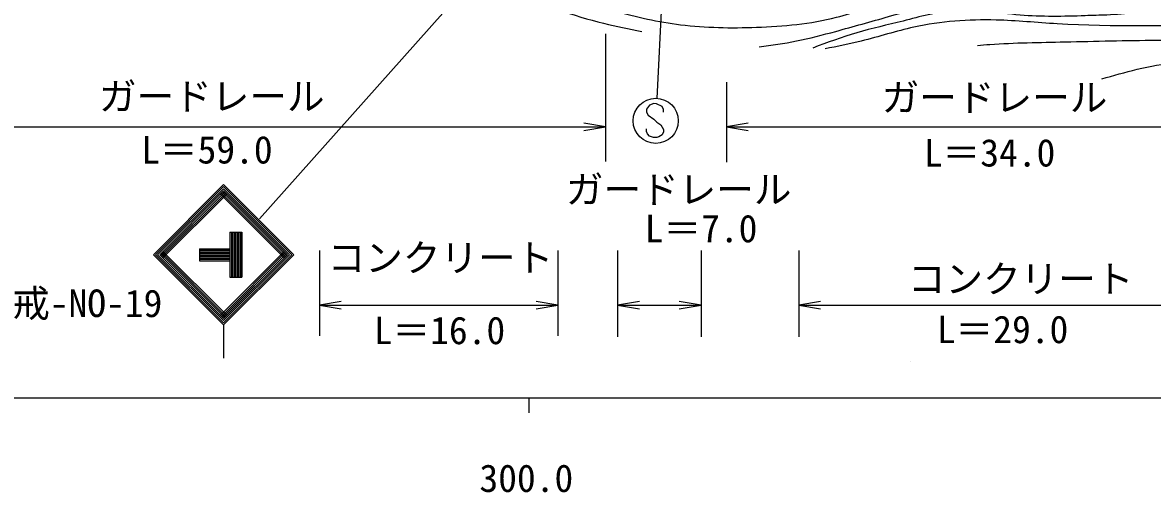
# Model space of a CAD drawing. Units: millimetres, scale not verified. Extents: x 40000 to 680000, y 20000 to 380000.
# Drawn here: x 334356 to 409466, y 198715 to 229952 of the extents above; entities that cross this region are included whole.
import ezdxf
from ezdxf.enums import TextEntityAlignment as Align

# ---------------------------------------------------------------- set-up
doc = ezdxf.new("R2010")
doc.units = ezdxf.units.MM
doc.header["$LTSCALE"] = 1000
for name, color, linetype, lineweight in [('M-BGD', 7, 'Continuous', 25), ('M-STR-STR3', 7, 'Continuous', 25), ('M-STR-STRC', 7, 'Continuous', 25), ('M-TTL-BAND', 7, 'Continuous', 25)]:
    doc.layers.add(name, color=color, linetype=linetype, lineweight=lineweight)
doc.styles.add('ＭＳ ゴシック', font='')
doc.styles.get('ＭＳ ゴシック').set_extended_font_data('MS Gothic')

# ---------------------------------------------------------------- blocks, each defined once
blk = doc.blocks.new('open_arrow')
at = {"color": 0, "linetype": 'Continuous', "lineweight": -2}
blk.add_lwpolyline([(7.5, 1.25), (0, 0), (7.5, -1.25)], dxfattribs=at)

msp = doc.modelspace()

# ---------------------------------------------------------------- linework, layer by layer
at = {"layer": 'M-BGD'}
msp.add_line((393389, 207442), (393389, 207435), dxfattribs=at)
for points, knots in [([(491793, 250350), (490093, 250291), (488393, 250232), (486700, 250350), (484824, 250480), (482958, 250827), (481089, 250941), (480172, 250996), (479254, 250995), (478321, 250978), (477028, 250953), (475705, 250895), (474519, 250461), (473371, 250040), (472351, 249266), (471382, 248468), (470091, 247405), (468890, 246298), (467617, 245257), (466366, 244232), (465045, 243271), (463668, 242414), (461242, 240906), (458638, 239722), (456064, 238465), (454327, 237617), (452604, 236736), (450786, 236103), (449691, 235721), (448562, 235429), (447427, 235180), (446241, 234919), (445048, 234705), (443847, 234516), (442658, 234328), (441460, 234164), (440304, 233851), (438824, 233451), (437413, 232805), (435985, 232227), (435071, 231857), (434149, 231515), (433217, 231194), (432465, 230935), (431706, 230689), (430929, 230529), (430201, 230380), (429457, 230306), (428714, 230271), (427324, 230207), (425935, 230282), (424543, 230308), (423693, 230324), (422841, 230321), (421996, 230234), (420908, 230122), (419834, 229871), (418748, 229754), (417321, 229601), (415874, 229680), (414430, 229717), (410652, 229816), (406888, 229632), (403135, 229865), (401784, 229949), (400434, 230087), (399075, 230123), (397244, 230172), (395398, 230036), (393613, 229644), (392432, 229384), (391279, 229012), (390106, 228721), (389312, 228524), (388510, 228364), (387707, 228204)], [0, 0, 0, 0, 1, 1, 1, 2, 2, 2, 3, 3, 3, 4, 4, 4, 5, 5, 5, 6, 6, 6, 7, 7, 7, 8, 8, 8, 9, 9, 9, 10, 10, 10, 11, 11, 11, 12, 12, 12, 13, 13, 13, 14, 14, 14, 15, 15, 15, 16, 16, 16, 17, 17, 17, 18, 18, 18, 19, 19, 19, 20, 20, 20, 21, 21, 21, 22, 22, 22, 23, 23, 23, 24, 24, 24, 25, 25, 25, 25]), ([(406095, 226206), (406875, 226433), (407655, 226659), (408449, 226852), (409304, 227060), (410175, 227228), (411049, 227252), (411976, 227278), (412905, 227141), (413834, 227068), (415329, 226950), (416822, 226998), (418327, 227037), (419805, 227075), (421294, 227104), (422727, 227391), (424517, 227749), (426221, 228509), (427959, 229129), (430239, 229943), (432579, 230516), (434883, 231222), (436011, 231568), (437130, 231945), (438252, 232314), (439609, 232761), (440968, 233196), (442342, 233586), (442572, 233651), (442802, 233715), (443034, 233770), (443266, 233824), (443500, 233868), (443734, 233913), (443968, 233958), (444202, 234003), (444438, 234038), (445406, 234180), (446399, 234140), (447367, 234279), (447887, 234354), (448400, 234481), (448913, 234603), (450299, 234931), (451689, 235227), (453052, 235626), (454138, 235944), (455207, 236328), (456252, 236764), (457708, 237372), (459119, 238081), (460499, 238842), (461879, 239602), (463229, 240413), (464561, 241257), (466972, 242784), (469326, 244417), (471639, 246058), (472804, 246884), (473958, 247712), (475193, 248489), (475712, 248815), (476246, 249133), (476824, 249274), (477298, 249389), (477802, 249385), (478301, 249381), (479506, 249372), (480686, 249358), (481871, 249320), (483670, 249261), (485479, 249144), (487287, 249027)], [0, 0, 0, 0, 1, 1, 1, 2, 2, 2, 3, 3, 3, 4, 4, 4, 5, 5, 5, 6, 6, 6, 7, 7, 7, 8, 8, 8, 9, 9, 9, 10, 10, 10, 11, 11, 11, 12, 12, 12, 13, 13, 13, 14, 14, 14, 15, 15, 15, 16, 16, 16, 17, 17, 17, 18, 18, 18, 19, 19, 19, 20, 20, 20, 21, 21, 21, 22, 22, 22, 23, 23, 23, 24, 24, 24, 24]), ([(334964, 234611), (336551, 234729), (338137, 234848), (339738, 234955), (341219, 235055), (342713, 235145), (344167, 234930), (345379, 234752), (346563, 234362), (347711, 233897), (348876, 233425), (350004, 232875), (351205, 232544), (352417, 232209), (353703, 232098), (354970, 232150), (355781, 232183), (356585, 232284), (357381, 232421), (358434, 232602), (359473, 232846), (360531, 233036), (361937, 233288), (363375, 233442), (364788, 233331), (366499, 233197), (368173, 232675), (369807, 232101), (371116, 231640), (372400, 231147), (373720, 230747), (375148, 230315), (376618, 229994), (378100, 229812), (379770, 229607), (381455, 229580), (383144, 229640), (384937, 229704), (386735, 229867), (388459, 230304), (389644, 230605), (390794, 231035), (391953, 231461), (393043, 231861), (394141, 232256), (395275, 232421), (396535, 232603), (397839, 232501), (399114, 232322), (400464, 232133), (401781, 231858), (403125, 231658), (404298, 231483), (405491, 231366), (406668, 231461), (407276, 231510), (407880, 231616), (408483, 231722)], [0, 0, 0, 0, 1, 1, 1, 2, 2, 2, 3, 3, 3, 4, 4, 4, 5, 5, 5, 6, 6, 6, 7, 7, 7, 8, 8, 8, 9, 9, 9, 10, 10, 10, 11, 11, 11, 12, 12, 12, 13, 13, 13, 14, 14, 14, 15, 15, 15, 16, 16, 16, 17, 17, 17, 18, 18, 18, 19, 19, 19, 19]), ([(357504, 230993), (358552, 231051), (359600, 231108), (360629, 231289), (361822, 231498), (362988, 231875), (364197, 232002), (365155, 232103), (366140, 232049), (367076, 231830), (368074, 231597), (369017, 231178), (369980, 230821), (370962, 230457), (371966, 230158), (372982, 229911), (373821, 229707), (374668, 229538), (375516, 229369)], [0, 0, 0, 0, 1, 1, 1, 2, 2, 2, 3, 3, 3, 4, 4, 4, 5, 5, 5, 6, 6, 6, 6]), ([(383316, 228336), (384148, 228451), (384980, 228566), (385802, 228730), (386679, 228904), (387545, 229134), (388410, 229369), (389586, 229690), (390759, 230020), (391929, 230354), (392907, 230632), (393883, 230913), (394881, 231141), (396047, 231407), (397242, 231602), (398425, 231559), (399701, 231513), (400963, 231190), (402239, 231018), (403292, 230876), (404354, 230838), (405413, 230870), (406424, 230901), (407432, 230996), (408440, 231092)], [0, 0, 0, 0, 1, 1, 1, 2, 2, 2, 3, 3, 3, 4, 4, 4, 5, 5, 5, 6, 6, 6, 7, 7, 7, 8, 8, 8, 8]), ([(408330, 230598), (407700, 230540), (407070, 230482), (406438, 230455), (406198, 230444), (405957, 230438), (405716, 230431), (405476, 230424), (405235, 230415), (404995, 230407), (403552, 230358), (402110, 230330), (400664, 230452), (399190, 230576), (397713, 230856), (396259, 230747), (395126, 230662), (394007, 230341), (392888, 230058), (391856, 229797), (390825, 229570), (389813, 229271), (388825, 228980), (387855, 228621), (386884, 228262)], [0, 0, 0, 0, 1, 1, 1, 2, 2, 2, 3, 3, 3, 4, 4, 4, 5, 5, 5, 6, 6, 6, 7, 7, 7, 8, 8, 8, 8]), ([(427412, 229071), (426585, 229261), (425759, 229452), (424915, 229555), (424022, 229665), (423110, 229676), (422223, 229555), (421338, 229435), (420477, 229183), (419607, 228955), (418911, 228773), (418209, 228607), (417499, 228540), (416498, 228445), (415481, 228547), (414468, 228617), (412889, 228726), (411317, 228758), (409744, 228755), (407715, 228751), (405683, 228688), (403651, 228648), (401983, 228614), (400314, 228596), (398651, 228478), (398381, 228459), (398111, 228437), (397841, 228416)], [0, 0, 0, 0, 1, 1, 1, 2, 2, 2, 3, 3, 3, 4, 4, 4, 5, 5, 5, 6, 6, 6, 7, 7, 7, 8, 8, 8, 9, 9, 9, 9])]:
    msp.add_open_spline(points, degree=3, knots=knots, dxfattribs=at)
at = {"layer": 'M-STR-STR3'}
for p, q in [((373110, 229205), (373110, 220717)), ((381159, 225988), (381151, 220681)), ((316872, 223028), (373110, 223028)), ((381155, 223028), (415576, 223028)), ((354097, 214790), (354097, 209119)), ((369940, 214790), (369940, 209119)), ((373914, 214790), (373914, 209067)), ((379463, 214790), (379463, 209067)), ((385962, 214790), (385954, 209048)), ((354097, 211164), (369940, 211164)), ((373914, 211164), (379463, 211164)), ((385957, 211164), (414550, 211164))]:
    msp.add_line(p, q, dxfattribs=at)
at = {"layer": 'M-STR-STRC'}
for p, q in [((350103, 216906), (373239, 242912)), ((377399, 242362), (376516, 224916)), ((376023, 224463), (375837, 224187)), ((375837, 224187), (375841, 223989)), ((375841, 223989), (375936, 223796)), ((376311, 224562), (376023, 224463)), ((376493, 224558), (376311, 224562)), ((376868, 224380), (376493, 224558)), ((376963, 224183), (376868, 224380)), ((376963, 223989), (376963, 224183)), ((375936, 223796), (376319, 223523)), ((376319, 223523), (376513, 223326)), ((376513, 223326), (376781, 223152)), ((376781, 223152), (376971, 222852)), ((375841, 222717), (375837, 222899)), ((375900, 222563), (375841, 222717)), ((376027, 222397), (375900, 222563)), ((376307, 222307), (376027, 222397)), ((376659, 222350), (376509, 222307)), ((376872, 222488), (376659, 222350)), ((376963, 222686), (376872, 222488)), ((376971, 222852), (376963, 222686)), ((376509, 222307), (376307, 222307)), ((343052, 214520), (347719, 219187)), ((343194, 214520), (347719, 219045)), ((343335, 214520), (347719, 218904)), ((343476, 214520), (347719, 218763)), ((343547, 214449), (347790, 218692)), ((343618, 214379), (347860, 218621)), ((347578, 218621), (351820, 214379)), ((347648, 218692), (351891, 214449)), ((347719, 219187), (352386, 214520)), ((347719, 219045), (352245, 214520)), ((347719, 218904), (352103, 214520)), ((347719, 218763), (351962, 214520)), ((343689, 214308), (347931, 218550)), ((347507, 218550), (351750, 214308)), ((348141, 216020), (348941, 216020)), ((348141, 216020), (348141, 213020)), ((348241, 216020), (348241, 213020)), ((348341, 216020), (348341, 213020)), ((348441, 216020), (348441, 213020)), ((348541, 216020), (348541, 213020)), ((348641, 216020), (348641, 213020)), ((348741, 216020), (348741, 213020)), ((348841, 216020), (348841, 213020)), ((348941, 216020), (348941, 213020)), ((346120, 214920), (348141, 214920)), ((346120, 214920), (346120, 214120)), ((346120, 214820), (348141, 214820)), ((343052, 214520), (347719, 209853)), ((343194, 214520), (347719, 209994)), ((343335, 214520), (347719, 210136)), ((343476, 214520), (347719, 210277)), ((343547, 214591), (347790, 210348)), ((343618, 214661), (347860, 210419)), ((343689, 214732), (347931, 210489)), ((346120, 214720), (348141, 214720)), ((346120, 214620), (348141, 214620)), ((346120, 214520), (348141, 214520)), ((346120, 214420), (348141, 214420)), ((346120, 214320), (348141, 214320)), ((346120, 214220), (348141, 214220)), ((346120, 214120), (348141, 214120)), ((347507, 210489), (351750, 214732)), ((347578, 210419), (351820, 214661)), ((347648, 210348), (351891, 214591)), ((347719, 210277), (351962, 214520)), ((347719, 210136), (352103, 214520)), ((347719, 209994), (352245, 214520)), ((347719, 209853), (352386, 214520)), ((348141, 213020), (348941, 213020)), ((347719, 209853), (347719, 207651))]:
    msp.add_line(p, q, dxfattribs=at)
msp.add_circle((376448, 223418), 1500, dxfattribs=at)
at = {"layer": 'M-TTL-BAND'}
for p, q in [((40000, 205000), (579000, 205000)), ((368000, 205000), (368000, 204000))]:
    msp.add_line(p, q, dxfattribs=at)

# ---------------------------------------------------------------- block references
at = {"layer": 'M-STR-STR3', "xscale": 193, "yscale": 193, "rotation": 180}
for p in [(373110, 223028), (369940, 211164), (379463, 211164)]:
    msp.add_blockref('open_arrow', p, dxfattribs=at)
at = {"layer": 'M-STR-STR3', "xscale": 193, "yscale": 193}
for p in [(381155, 223028), (354097, 211164), (373914, 211164), (385957, 211164)]:
    msp.add_blockref('open_arrow', p, dxfattribs=at)

# ---------------------------------------------------------------- texts
at = {"layer": 'M-STR-STR3', "style": 'ＭＳ ゴシック'}
for s, p in [('ガードレール', (339431, 223581)), ('ガードレール', (391468, 223509)), ('L＝59.0', (342242, 220033)), ('L＝34.0', (394276, 219832)), ('ガードレール', (370471, 217392)), ('L＝7.0', (375718, 214797)), ('コンクリート', (354635, 212853)), ('コンクリート', (393208, 211447)), ('L＝16.0', (357704, 208022)), ('L＝29.0', (395140, 208089))]:
    msp.add_text(s, height=1833, dxfattribs=at).set_placement(p, align=Align.BOTTOM_LEFT)
at = {"layer": 'M-STR-STRC', "style": 'ＭＳ ゴシック'}
msp.add_text('警戒-NO-19', height=1833, dxfattribs=at).set_placement((331164, 209824), align=Align.BOTTOM_LEFT)
at = {"layer": 'M-TTL-BAND', "style": 'ＭＳ ゴシック'}
msp.add_text('300.0', height=1833, dxfattribs=at).set_placement((367844, 198195), align=Align.BOTTOM_CENTER)

doc.saveas('drawing.dxf')
